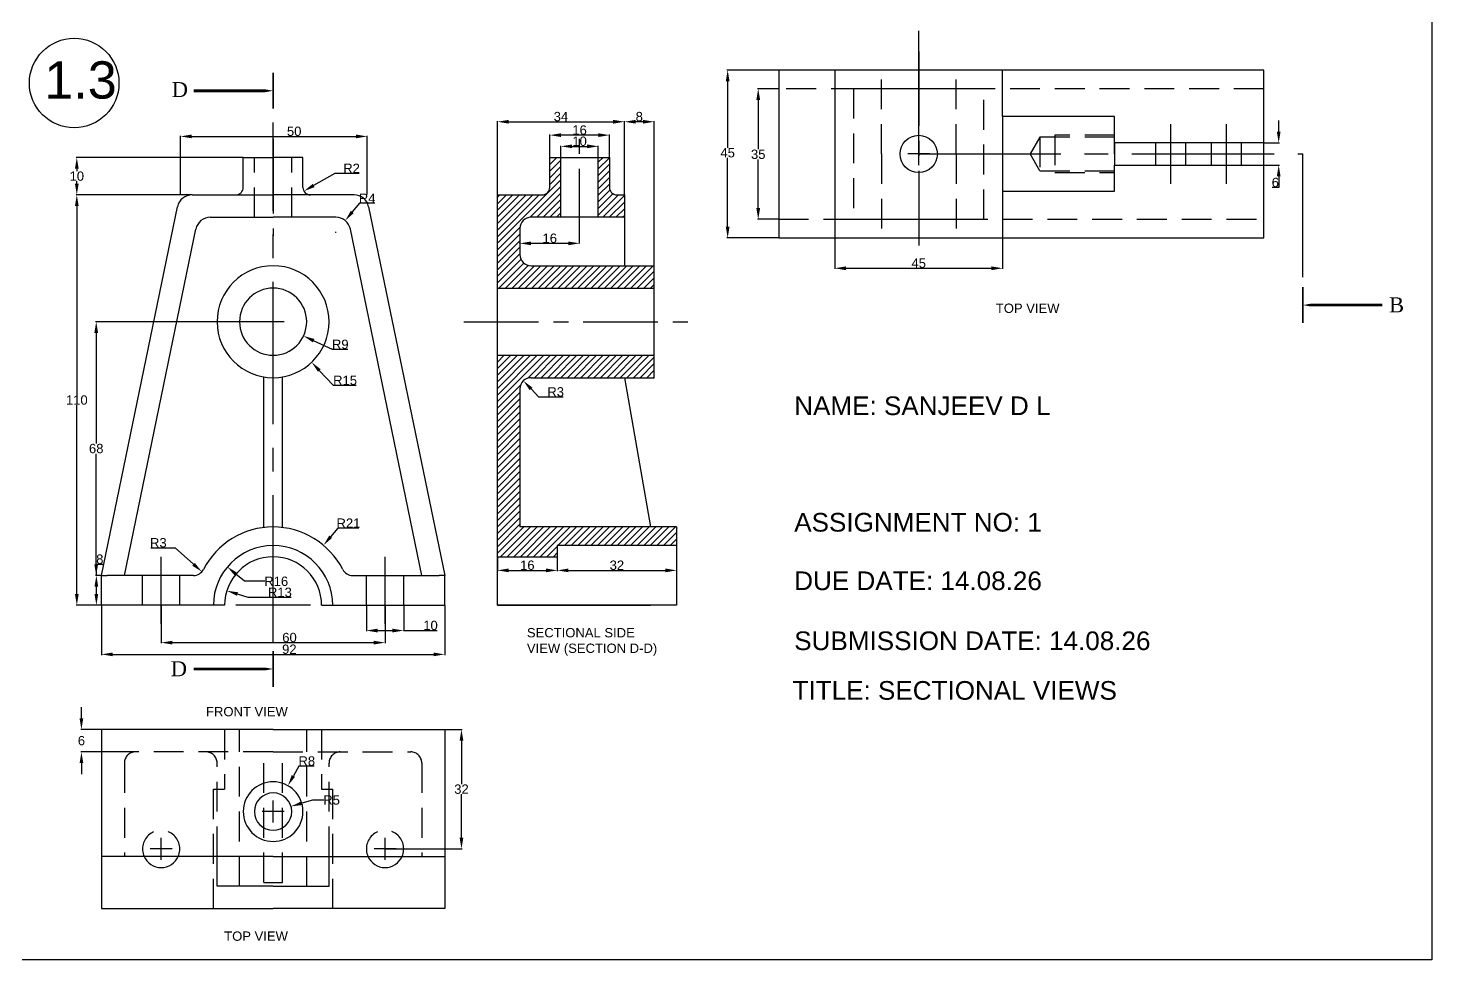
# Model space of a CAD drawing. Header units: inches. Extents: x 0 to 1898, y 0 to 464.
# Drawn here: x 192.3 to 568.6, y 0 to 249.7 of the extents above; entities that cross this region are included whole.
import ezdxf

# ---------------------------------------------------------------- set-up
doc = ezdxf.new("R2010")
doc.units = ezdxf.units.IN
doc.header["$LTSCALE"] = 8
doc.header["$MEASUREMENT"] = 0
for name, pattern in [('CENTER2', [28.575, 19.05, -3.175, 3.175, -3.175]), ('CENTERX2', [4, 2.5, -0.5, 0.5, -0.5]), ('DASHEDX2', [1.5, 1, -0.5])]:
    doc.linetypes.add(name, pattern=pattern)
doc.styles.get("Standard").update_dxf_attribs({"font": 'arial.ttf'})
doc.dimstyles.get("Standard").update_dxf_attribs({"dimtxt": 2.5, "dimasz": 3, "dimexe": 0.18, "dimexo": 0.0625, "dimgap": 0.09, "dimtad": 0, "dimtih": 1, "dimtoh": 1, "dimdec": 0, "dimzin": 0, "dimdsep": 46, "dimtxsty": 'Standard', "dimcen": 0.09, "dimclrd": 3, "dimclre": 3, "dimclrt": 3, "dimadec": 0, "dimazin": 0, "dimtfac": 1, "dimtdec": 0, "dimtofl": 0, "dimtmove": 0, "dimatfit": 3, "dimfxl": 1, "dimtolj": 1, "dimtzin": 0, "dimarcsym": 0})

# ---------------------------------------------------------------- blocks, each defined once
blk = doc.blocks.new('*D31')
at = {"color": 3, "linetype": 'Continuous', "lineweight": -2, "transparency": 16777216}
for p, q in [((393.5, 238.48), (379.68, 238.48)), ((379.86, 235.48), (379.86, 217.66)), ((379.86, 196.48), (379.86, 214.94)), ((393.5, 193.48), (379.68, 193.48))]:
    blk.add_line(p, q, dxfattribs=at)
at = {"color": 3, "linetype": 'Continuous', "transparency": 16777216}
for points in [[(379.36, 235.48), (380.36, 235.48), (379.86, 238.48)], [(379.36, 196.48), (380.36, 196.48), (379.86, 193.48)]]:
    blk.add_solid(points, dxfattribs=at)
at = {"layer": 'Defpoints', "color": 0, "linetype": 'Continuous', "transparency": 16777216}
for p in [(393.57, 238.48), (379.86, 193.48), (393.57, 193.48)]:
    blk.add_point(p, dxfattribs=at)
at = {"color": 3, "linetype": 'Continuous', "transparency": 16777216, "insert": (379.86, 216.3), "char_height": 2.5, "attachment_point": 5}
blk.add_mtext('\\A1;45', dxfattribs=at)
blk = doc.blocks.new('*D32')
at = {"color": 3, "linetype": 'Continuous', "lineweight": -2, "transparency": 16777216}
for p, q in [((393.5, 233.48), (387.87, 233.48)), ((388.05, 230.48), (388.05, 217.26)), ((388.05, 201.48), (388.05, 214.53)), ((393.5, 198.48), (387.87, 198.48))]:
    blk.add_line(p, q, dxfattribs=at)
at = {"color": 3, "linetype": 'Continuous', "transparency": 16777216}
for points in [[(387.55, 230.48), (388.55, 230.48), (388.05, 233.48)], [(387.55, 201.48), (388.55, 201.48), (388.05, 198.48)]]:
    blk.add_solid(points, dxfattribs=at)
at = {"layer": 'Defpoints', "color": 0, "linetype": 'Continuous', "transparency": 16777216}
for p in [(393.57, 233.48), (388.05, 198.48), (393.57, 198.48)]:
    blk.add_point(p, dxfattribs=at)
at = {"color": 3, "linetype": 'Continuous', "transparency": 16777216, "insert": (388.05, 215.89), "char_height": 2.5, "attachment_point": 5}
blk.add_mtext('\\A1;35', dxfattribs=at)
blk = doc.blocks.new('*D33')
at = {"color": 3, "linetype": 'Continuous', "lineweight": -2, "transparency": 16777216}
for p, q in [((527.56, 221.98), (527.56, 224.98)), ((523.63, 218.98), (527.74, 218.98)), ((523.63, 212.98), (527.74, 212.98)), ((527.56, 206.98), (525.82, 206.98)), ((527.56, 209.98), (527.56, 206.98))]:
    blk.add_line(p, q, dxfattribs=at)
at = {"color": 3, "linetype": 'Continuous', "transparency": 16777216}
for points in [[(527.06, 221.98), (528.06, 221.98), (527.56, 218.98)], [(527.06, 209.98), (528.06, 209.98), (527.56, 212.98)]]:
    blk.add_solid(points, dxfattribs=at)
at = {"layer": 'Defpoints', "color": 0, "linetype": 'Continuous', "transparency": 16777216}
for p in [(523.57, 218.98), (523.57, 212.98), (527.56, 212.98)]:
    blk.add_point(p, dxfattribs=at)
at = {"color": 3, "linetype": 'Continuous', "transparency": 16777216, "insert": (526.65, 208.35), "char_height": 2.5, "attachment_point": 5}
blk.add_mtext('\\A1;6', dxfattribs=at)
blk = doc.blocks.new('*D43')
at = {"color": 3, "linetype": 'Continuous', "lineweight": -2, "transparency": 16777216}
for p, q in [((408.57, 193.42), (408.57, 185.17)), ((453.57, 193.42), (453.57, 185.17)), ((411.57, 185.35), (450.57, 185.35))]:
    blk.add_line(p, q, dxfattribs=at)
at = {"color": 3, "linetype": 'Continuous', "transparency": 16777216}
for points in [[(411.57, 185.85), (411.57, 184.85), (408.57, 185.35)], [(450.57, 185.85), (450.57, 184.85), (453.57, 185.35)]]:
    blk.add_solid(points, dxfattribs=at)
at = {"layer": 'Defpoints', "color": 0, "linetype": 'Continuous', "transparency": 16777216}
for p in [(408.57, 193.48), (453.57, 193.48), (453.57, 185.35)]:
    blk.add_point(p, dxfattribs=at)
at = {"color": 3, "linetype": 'Continuous', "transparency": 16777216, "insert": (431.07, 186.71), "char_height": 2.5, "attachment_point": 5}
blk.add_mtext('\\A1;45', dxfattribs=at)
blk = doc.blocks.new('*D45')
at = {"color": 3, "linetype": 'Continuous', "lineweight": -2, "transparency": 16777216}
for p, q in [((236.27, 205.03), (205.23, 205.03)), ((205.41, 202.03), (205.41, 151.39)), ((205.41, 98.03), (205.41, 148.66)), ((211.96, 95.03), (205.23, 95.03))]:
    blk.add_line(p, q, dxfattribs=at)
at = {"color": 3, "linetype": 'Continuous', "transparency": 16777216}
for points in [[(204.91, 202.03), (205.91, 202.03), (205.41, 205.03)], [(204.91, 98.03), (205.91, 98.03), (205.41, 95.03)]]:
    blk.add_solid(points, dxfattribs=at)
at = {"layer": 'Defpoints', "color": 0, "linetype": 'Continuous', "transparency": 16777216}
for p in [(236.33, 205.03), (205.41, 95.03), (212.02, 95.03)]:
    blk.add_point(p, dxfattribs=at)
at = {"color": 3, "linetype": 'Continuous', "transparency": 16777216, "insert": (205.41, 150.03), "char_height": 2.5, "attachment_point": 5}
blk.add_mtext('\\A1;110', dxfattribs=at)
blk = doc.blocks.new('*D46')
at = {"color": 3, "linetype": 'Continuous', "lineweight": -2, "transparency": 16777216}
for p, q in [((257.96, 171.03), (210.43, 171.03)), ((210.61, 168.03), (210.61, 138.39)), ((210.61, 106.03), (210.61, 135.66)), ((211.96, 103.03), (210.43, 103.03))]:
    blk.add_line(p, q, dxfattribs=at)
at = {"color": 3, "linetype": 'Continuous', "transparency": 16777216}
for points in [[(210.11, 168.03), (211.11, 168.03), (210.61, 171.03)], [(210.11, 106.03), (211.11, 106.03), (210.61, 103.03)]]:
    blk.add_solid(points, dxfattribs=at)
at = {"layer": 'Defpoints', "color": 0, "linetype": 'Continuous', "transparency": 16777216}
for p in [(258.02, 171.03), (210.61, 103.03), (212.02, 103.03)]:
    blk.add_point(p, dxfattribs=at)
at = {"color": 3, "linetype": 'Continuous', "transparency": 16777216, "insert": (210.61, 137.03), "char_height": 2.5, "attachment_point": 5}
blk.add_mtext('\\A1;68', dxfattribs=at)
blk = doc.blocks.new('*D47')
at = {"color": 3, "linetype": 'Continuous', "lineweight": -2, "transparency": 16777216}
for p, q in [((210.65, 103.03), (210.65, 106.03)), ((210.65, 106.03), (212.39, 106.03)), ((211.96, 103.03), (210.47, 103.03)), ((210.65, 98.03), (210.65, 100.03)), ((211.96, 95.03), (210.47, 95.03))]:
    blk.add_line(p, q, dxfattribs=at)
at = {"color": 3, "linetype": 'Continuous', "transparency": 16777216}
for points in [[(210.15, 100.03), (211.15, 100.03), (210.65, 103.03)], [(210.15, 98.03), (211.15, 98.03), (210.65, 95.03)]]:
    blk.add_solid(points, dxfattribs=at)
at = {"layer": 'Defpoints', "color": 0, "linetype": 'Continuous', "transparency": 16777216}
for p in [(210.65, 103.03), (212.02, 103.03), (212.02, 95.03)]:
    blk.add_point(p, dxfattribs=at)
at = {"color": 3, "linetype": 'Continuous', "transparency": 16777216, "insert": (211.57, 107.39), "char_height": 2.5, "attachment_point": 5}
blk.add_mtext('\\A1;8', dxfattribs=at)
blk = doc.blocks.new('*D48')
at = {"color": 3, "linetype": 'Continuous', "lineweight": -2, "transparency": 16777216}
for p, q in [((225.25, 110.42), (231.79, 110.42)), ((231.79, 110.42), (236.69, 106.03))]:
    blk.add_line(p, q, dxfattribs=at)
at = {"color": 3, "linetype": 'Continuous', "transparency": 16777216}
blk.add_solid([(237.03, 106.4), (236.36, 105.66), (238.93, 104.03)], dxfattribs=at)
at = {"layer": 'Defpoints', "color": 0, "linetype": 'Continuous', "transparency": 16777216}
for p in [(236.69, 106.03), (238.93, 104.03)]:
    blk.add_point(p, dxfattribs=at)
at = {"color": 3, "linetype": 'Continuous', "transparency": 16777216, "insert": (227.26, 111.78), "char_height": 2.5, "attachment_point": 5}
blk.add_mtext('\\A1;R3', dxfattribs=at)
blk = doc.blocks.new('*D49')
at = {"color": 3, "linetype": 'Continuous', "lineweight": -2, "transparency": 16777216}
for p, q in [((251.35, 97.14), (248.49, 98.04)), ((262.83, 97.14), (251.35, 97.14))]:
    blk.add_line(p, q, dxfattribs=at)
at = {"color": 3, "linetype": 'Continuous', "transparency": 16777216}
blk.add_solid([(248.64, 98.52), (248.34, 97.56), (245.63, 98.94)], dxfattribs=at)
at = {"layer": 'Defpoints', "color": 0, "linetype": 'Continuous', "transparency": 16777216}
for p in [(245.63, 98.94), (258.02, 95.03)]:
    blk.add_point(p, dxfattribs=at)
at = {"color": 3, "linetype": 'Continuous', "transparency": 16777216, "insert": (259.85, 98.5), "char_height": 2.5, "attachment_point": 5}
blk.add_mtext('\\A1;R13', dxfattribs=at)
blk = doc.blocks.new('*D50')
at = {"color": 3, "linetype": 'Continuous', "lineweight": -2, "transparency": 16777216}
for p, q in [((250.36, 101.46), (248.06, 103.39)), ((255.79, 101.46), (250.36, 101.46))]:
    blk.add_line(p, q, dxfattribs=at)
at = {"color": 3, "linetype": 'Continuous', "transparency": 16777216}
blk.add_solid([(248.39, 103.77), (247.74, 103), (245.77, 105.31)], dxfattribs=at)
at = {"layer": 'Defpoints', "color": 0, "linetype": 'Continuous', "transparency": 16777216}
for p in [(245.77, 105.31), (258.02, 95.03)]:
    blk.add_point(p, dxfattribs=at)
at = {"color": 3, "linetype": 'Continuous', "transparency": 16777216, "insert": (258.86, 101.46), "char_height": 2.5, "attachment_point": 5}
blk.add_mtext('\\A1;R16', dxfattribs=at)
blk = doc.blocks.new('*D51')
at = {"color": 3, "linetype": 'Continuous', "lineweight": -2, "transparency": 16777216}
for p, q in [((275.38, 115.71), (273.45, 113.41)), ((280.96, 115.71), (275.38, 115.71)), ((257.93, 95.03), (258.11, 95.03)), ((258.02, 94.94), (258.02, 95.12))]:
    blk.add_line(p, q, dxfattribs=at)
at = {"color": 3, "linetype": 'Continuous', "transparency": 16777216}
blk.add_solid([(273.07, 113.73), (273.84, 113.09), (271.53, 111.11)], dxfattribs=at)
at = {"layer": 'Defpoints', "color": 0, "linetype": 'Continuous', "transparency": 16777216}
for p in [(271.53, 111.11), (258.02, 95.03)]:
    blk.add_point(p, dxfattribs=at)
at = {"color": 3, "linetype": 'Continuous', "transparency": 16777216, "insert": (278.22, 117.05), "char_height": 2.5, "attachment_point": 5}
blk.add_mtext('\\A1;R21', dxfattribs=at)
blk = doc.blocks.new('*D52')
at = {"color": 3, "linetype": 'Continuous', "lineweight": -2, "transparency": 16777216}
for p, q in [((283.02, 94.97), (283.02, 88.08)), ((293.02, 94.97), (293.02, 88.08)), ((286.02, 88.26), (290.02, 88.26)), ((293.02, 88.26), (301.97, 88.26))]:
    blk.add_line(p, q, dxfattribs=at)
at = {"color": 3, "linetype": 'Continuous', "transparency": 16777216}
for points in [[(286.02, 88.76), (286.02, 87.76), (283.02, 88.26)], [(290.02, 88.76), (290.02, 87.76), (293.02, 88.26)]]:
    blk.add_solid(points, dxfattribs=at)
at = {"layer": 'Defpoints', "color": 0, "linetype": 'Continuous', "transparency": 16777216}
for p in [(283.02, 95.03), (293.02, 95.03), (293.02, 88.26)]:
    blk.add_point(p, dxfattribs=at)
at = {"color": 3, "linetype": 'Continuous', "transparency": 16777216, "insert": (300.21, 89.63), "char_height": 2.5, "attachment_point": 5}
blk.add_mtext('\\A1;10', dxfattribs=at)
blk = doc.blocks.new('*D53')
at = {"color": 3, "linetype": 'Continuous', "lineweight": -2, "transparency": 16777216}
for p, q in [((228.02, 94.97), (228.02, 84.85)), ((288.02, 94.97), (288.02, 84.85)), ((231.02, 85.03), (285.02, 85.03))]:
    blk.add_line(p, q, dxfattribs=at)
at = {"color": 3, "linetype": 'Continuous', "transparency": 16777216}
for points in [[(231.02, 85.53), (231.02, 84.53), (228.02, 85.03)], [(285.02, 85.53), (285.02, 84.53), (288.02, 85.03)]]:
    blk.add_solid(points, dxfattribs=at)
at = {"layer": 'Defpoints', "color": 0, "linetype": 'Continuous', "transparency": 16777216}
for p in [(228.02, 95.03), (288.02, 95.03), (288.02, 85.03)]:
    blk.add_point(p, dxfattribs=at)
at = {"color": 3, "linetype": 'Continuous', "transparency": 16777216, "insert": (262.42, 86.39), "char_height": 2.5, "attachment_point": 5}
blk.add_mtext('\\A1;60', dxfattribs=at)
blk = doc.blocks.new('*D54')
at = {"color": 3, "linetype": 'Continuous', "lineweight": -2, "transparency": 16777216}
for p, q in [((212.02, 94.97), (212.02, 81.7)), ((304.02, 94.97), (304.02, 81.7)), ((215.02, 81.88), (301.02, 81.88))]:
    blk.add_line(p, q, dxfattribs=at)
at = {"color": 3, "linetype": 'Continuous', "transparency": 16777216}
for points in [[(215.02, 82.38), (215.02, 81.38), (212.02, 81.88)], [(301.02, 82.38), (301.02, 81.38), (304.02, 81.88)]]:
    blk.add_solid(points, dxfattribs=at)
at = {"layer": 'Defpoints', "color": 0, "linetype": 'Continuous', "transparency": 16777216}
for p in [(212.02, 95.03), (304.02, 95.03), (304.02, 81.88)]:
    blk.add_point(p, dxfattribs=at)
at = {"color": 3, "linetype": 'Continuous', "transparency": 16777216, "insert": (262.38, 83.25), "char_height": 2.5, "attachment_point": 5}
blk.add_mtext('\\A1;92', dxfattribs=at)
blk = doc.blocks.new('*D55')
at = {"color": 3, "linetype": 'Continuous', "lineweight": -2, "transparency": 16777216}
for p, q in [((264.95, 51.92), (263.46, 49.31)), ((269.07, 51.92), (264.95, 51.92)), ((257.93, 39.75), (258.11, 39.75)), ((258.02, 39.66), (258.02, 39.84))]:
    blk.add_line(p, q, dxfattribs=at)
at = {"color": 3, "linetype": 'Continuous', "transparency": 16777216}
blk.add_solid([(263.03, 49.56), (263.9, 49.06), (261.98, 46.7)], dxfattribs=at)
at = {"layer": 'Defpoints', "color": 0, "linetype": 'Continuous', "transparency": 16777216}
for p in [(261.98, 46.7), (258.02, 39.75)]:
    blk.add_point(p, dxfattribs=at)
at = {"color": 3, "linetype": 'Continuous', "transparency": 16777216, "insert": (267.05, 53.29), "char_height": 2.5, "attachment_point": 5}
blk.add_mtext('\\A1;R8', dxfattribs=at)
blk = doc.blocks.new('*D56')
at = {"color": 3, "linetype": 'Continuous', "lineweight": -2, "transparency": 16777216}
for p, q in [((268.58, 42.84), (265.7, 41.99)), ((271.58, 42.84), (268.58, 42.84)), ((257.93, 39.75), (258.11, 39.75)), ((258.02, 39.66), (258.02, 39.84))]:
    blk.add_line(p, q, dxfattribs=at)
at = {"color": 3, "linetype": 'Continuous', "transparency": 16777216}
blk.add_solid([(265.56, 42.47), (265.84, 41.51), (262.82, 41.15)], dxfattribs=at)
at = {"layer": 'Defpoints', "color": 0, "linetype": 'Continuous', "transparency": 16777216}
for p in [(258.02, 39.75), (262.82, 41.15)]:
    blk.add_point(p, dxfattribs=at)
at = {"color": 3, "linetype": 'Continuous', "transparency": 16777216, "insert": (273.7, 42.84), "char_height": 2.5, "attachment_point": 5}
blk.add_mtext('\\A1;R5', dxfattribs=at)
blk = doc.blocks.new('*D57')
at = {"color": 3, "linetype": 'Continuous', "lineweight": -2, "transparency": 16777216}
for p, q in [((257.93, 171.03), (258.11, 171.03)), ((258.02, 170.94), (258.02, 171.12)), ((274.23, 153.94), (270.41, 157.97)), ((280.31, 153.94), (274.23, 153.94))]:
    blk.add_line(p, q, dxfattribs=at)
at = {"color": 3, "linetype": 'Continuous', "transparency": 16777216}
blk.add_solid([(270.77, 158.31), (270.05, 157.62), (268.35, 160.15)], dxfattribs=at)
at = {"layer": 'Defpoints', "color": 0, "linetype": 'Continuous', "transparency": 16777216}
for p in [(258.02, 171.03), (268.35, 160.15)]:
    blk.add_point(p, dxfattribs=at)
at = {"color": 3, "linetype": 'Continuous', "transparency": 16777216, "insert": (277.32, 155.31), "char_height": 2.5, "attachment_point": 5}
blk.add_mtext('\\A1;R15', dxfattribs=at)
blk = doc.blocks.new('*D58')
at = {"color": 3, "linetype": 'Continuous', "lineweight": -2, "transparency": 16777216}
for p, q in [((257.93, 171.03), (258.11, 171.03)), ((258.02, 170.94), (258.02, 171.12)), ((273.92, 163.59), (268.89, 165.95)), ((278.05, 163.59), (273.92, 163.59))]:
    blk.add_line(p, q, dxfattribs=at)
at = {"color": 3, "linetype": 'Continuous', "transparency": 16777216}
blk.add_solid([(269.1, 166.4), (268.68, 165.49), (266.18, 167.22)], dxfattribs=at)
at = {"layer": 'Defpoints', "color": 0, "linetype": 'Continuous', "transparency": 16777216}
for p in [(258.02, 171.03), (266.18, 167.22)]:
    blk.add_point(p, dxfattribs=at)
at = {"color": 3, "linetype": 'Continuous', "transparency": 16777216, "insert": (276.03, 164.96), "char_height": 2.5, "attachment_point": 5}
blk.add_mtext('\\A1;R9', dxfattribs=at)
blk = doc.blocks.new('*D59')
at = {"color": 3, "linetype": 'Continuous', "lineweight": -2, "transparency": 16777216}
for p, q in [((249.96, 215.03), (205.23, 215.03)), ((205.41, 212.03), (205.41, 211.39)), ((205.41, 208.03), (205.41, 208.66)), ((236.27, 205.03), (205.23, 205.03))]:
    blk.add_line(p, q, dxfattribs=at)
at = {"color": 3, "linetype": 'Continuous', "transparency": 16777216}
for points in [[(204.91, 212.03), (205.91, 212.03), (205.41, 215.03)], [(204.91, 208.03), (205.91, 208.03), (205.41, 205.03)]]:
    blk.add_solid(points, dxfattribs=at)
at = {"layer": 'Defpoints', "color": 0, "linetype": 'Continuous', "transparency": 16777216}
for p in [(250.02, 215.03), (205.41, 205.03), (236.33, 205.03)]:
    blk.add_point(p, dxfattribs=at)
at = {"color": 3, "linetype": 'Continuous', "transparency": 16777216, "insert": (205.41, 210.03), "char_height": 2.5, "attachment_point": 5}
blk.add_mtext('\\A1;10', dxfattribs=at)
blk = doc.blocks.new('*D60')
at = {"color": 3, "linetype": 'Continuous', "lineweight": -2, "transparency": 16777216}
for p, q in [((233.22, 205.09), (233.22, 220.87)), ((236.22, 220.69), (280.21, 220.69)), ((283.21, 205.09), (283.21, 220.87))]:
    blk.add_line(p, q, dxfattribs=at)
at = {"color": 3, "linetype": 'Continuous', "transparency": 16777216}
for points in [[(236.22, 221.19), (236.22, 220.19), (233.22, 220.69)], [(280.21, 221.19), (280.21, 220.19), (283.21, 220.69)]]:
    blk.add_solid(points, dxfattribs=at)
at = {"layer": 'Defpoints', "color": 0, "linetype": 'Continuous', "transparency": 16777216}
for p in [(283.21, 220.69), (233.22, 205.03), (283.21, 205.03)]:
    blk.add_point(p, dxfattribs=at)
at = {"color": 3, "linetype": 'Continuous', "transparency": 16777216, "insert": (263.67, 222.05), "char_height": 2.5, "attachment_point": 5}
blk.add_mtext('\\A1;50', dxfattribs=at)
blk = doc.blocks.new('*D61')
at = {"color": 3, "linetype": 'Continuous', "lineweight": -2, "transparency": 16777216}
for p, q in [((274.53, 210.79), (268.89, 207.53)), ((281.06, 210.79), (274.53, 210.79))]:
    blk.add_line(p, q, dxfattribs=at)
at = {"color": 3, "linetype": 'Continuous', "transparency": 16777216}
blk.add_solid([(268.64, 207.96), (269.14, 207.1), (266.29, 206.03)], dxfattribs=at)
at = {"layer": 'Defpoints', "color": 0, "linetype": 'Continuous', "transparency": 16777216}
for p in [(268.02, 207.03), (266.29, 206.03)]:
    blk.add_point(p, dxfattribs=at)
at = {"color": 3, "linetype": 'Continuous', "transparency": 16777216, "insert": (279.05, 212.14), "char_height": 2.5, "attachment_point": 5}
blk.add_mtext('\\A1;R2', dxfattribs=at)
blk = doc.blocks.new('*D62')
at = {"color": 3, "linetype": 'Continuous', "lineweight": -2, "transparency": 16777216}
for p, q in [((281.14, 202.78), (279.25, 200.45)), ((285.25, 202.78), (281.14, 202.78)), ((274.74, 195.03), (274.92, 195.03)), ((274.83, 194.94), (274.83, 195.12))]:
    blk.add_line(p, q, dxfattribs=at)
at = {"color": 3, "linetype": 'Continuous', "transparency": 16777216}
blk.add_solid([(278.86, 200.77), (279.64, 200.14), (277.35, 198.13)], dxfattribs=at)
at = {"layer": 'Defpoints', "color": 0, "linetype": 'Continuous', "transparency": 16777216}
for p in [(277.35, 198.13), (274.83, 195.03)]:
    blk.add_point(p, dxfattribs=at)
at = {"color": 3, "linetype": 'Continuous', "transparency": 16777216, "insert": (283.24, 204.12), "char_height": 2.5, "attachment_point": 5}
blk.add_mtext('\\A1;R4', dxfattribs=at)
blk = doc.blocks.new('*D63')
at = {"color": 3, "linetype": 'Continuous', "lineweight": -2, "transparency": 16777216}
for p, q in [((335.17, 215.09), (335.17, 218.21)), ((338.17, 218.03), (342.17, 218.03)), ((345.17, 215.09), (345.17, 218.21))]:
    blk.add_line(p, q, dxfattribs=at)
at = {"color": 3, "linetype": 'Continuous', "transparency": 16777216}
for points in [[(338.17, 218.53), (338.17, 217.53), (335.17, 218.03)], [(342.17, 218.53), (342.17, 217.53), (345.17, 218.03)]]:
    blk.add_solid(points, dxfattribs=at)
at = {"layer": 'Defpoints', "color": 0, "linetype": 'Continuous', "transparency": 16777216}
for p in [(335.17, 215.03), (345.17, 218.03), (345.17, 215.03)]:
    blk.add_point(p, dxfattribs=at)
at = {"color": 3, "linetype": 'Continuous', "transparency": 16777216, "insert": (340.17, 219.39), "char_height": 2.5, "attachment_point": 5}
blk.add_mtext('\\A1;10', dxfattribs=at)
blk = doc.blocks.new('*D64')
at = {"color": 3, "linetype": 'Continuous', "lineweight": -2, "transparency": 16777216}
for p, q in [((332.17, 215.09), (332.17, 221.21)), ((345.17, 221.03), (335.17, 221.03)), ((348.17, 215.09), (348.17, 221.21))]:
    blk.add_line(p, q, dxfattribs=at)
at = {"color": 3, "linetype": 'Continuous', "transparency": 16777216}
for points in [[(335.17, 221.53), (335.17, 220.53), (332.17, 221.03)], [(345.17, 221.53), (345.17, 220.53), (348.17, 221.03)]]:
    blk.add_solid(points, dxfattribs=at)
at = {"layer": 'Defpoints', "color": 0, "linetype": 'Continuous', "transparency": 16777216}
for p in [(332.17, 221.03), (332.17, 215.03), (348.17, 215.03)]:
    blk.add_point(p, dxfattribs=at)
at = {"color": 3, "linetype": 'Continuous', "transparency": 16777216, "insert": (340.17, 222.39), "char_height": 2.5, "attachment_point": 5}
blk.add_mtext('\\A1;16', dxfattribs=at)
blk = doc.blocks.new('*D65')
at = {"color": 3, "linetype": 'Continuous', "lineweight": -2, "transparency": 16777216}
for p, q in [((318.17, 205.09), (318.17, 224.8)), ((321.17, 224.62), (349.17, 224.62)), ((352.17, 205.09), (352.17, 224.8))]:
    blk.add_line(p, q, dxfattribs=at)
at = {"color": 3, "linetype": 'Continuous', "transparency": 16777216}
for points in [[(321.17, 225.12), (321.17, 224.12), (318.17, 224.62)], [(349.17, 225.12), (349.17, 224.12), (352.17, 224.62)]]:
    blk.add_solid(points, dxfattribs=at)
at = {"layer": 'Defpoints', "color": 0, "linetype": 'Continuous', "transparency": 16777216}
for p in [(352.17, 224.62), (318.17, 205.03), (352.17, 205.03)]:
    blk.add_point(p, dxfattribs=at)
at = {"color": 3, "linetype": 'Continuous', "transparency": 16777216, "insert": (335.17, 225.99), "char_height": 2.5, "attachment_point": 5}
blk.add_mtext('\\A1;34', dxfattribs=at)
blk = doc.blocks.new('*D66')
at = {"color": 3, "linetype": 'Continuous', "lineweight": -2, "transparency": 16777216}
for p, q in [((352.17, 205.09), (352.17, 224.8)), ((357.17, 224.62), (355.17, 224.62)), ((360.17, 186.09), (360.17, 224.8))]:
    blk.add_line(p, q, dxfattribs=at)
at = {"color": 3, "linetype": 'Continuous', "transparency": 16777216}
for points in [[(355.17, 225.12), (355.17, 224.12), (352.17, 224.62)], [(357.17, 225.12), (357.17, 224.12), (360.17, 224.62)]]:
    blk.add_solid(points, dxfattribs=at)
at = {"layer": 'Defpoints', "color": 0, "linetype": 'Continuous', "transparency": 16777216}
for p in [(352.17, 224.62), (352.17, 205.03), (360.17, 186.03)]:
    blk.add_point(p, dxfattribs=at)
at = {"color": 3, "linetype": 'Continuous', "transparency": 16777216, "insert": (356.17, 225.99), "char_height": 2.5, "attachment_point": 5}
blk.add_mtext('\\A1;8', dxfattribs=at)
blk = doc.blocks.new('*D67')
at = {"color": 3, "linetype": 'Continuous', "lineweight": -2, "transparency": 16777216}
for p, q in [((329.24, 150.85), (327.17, 153.03)), ((335.78, 150.85), (329.24, 150.85))]:
    blk.add_line(p, q, dxfattribs=at)
at = {"color": 3, "linetype": 'Continuous', "transparency": 16777216}
blk.add_solid([(327.53, 153.37), (326.81, 152.68), (325.11, 155.21)], dxfattribs=at)
at = {"layer": 'Defpoints', "color": 0, "linetype": 'Continuous', "transparency": 16777216}
for p in [(325.11, 155.21), (327.17, 153.03)]:
    blk.add_point(p, dxfattribs=at)
at = {"color": 3, "linetype": 'Continuous', "transparency": 16777216, "insert": (333.76, 152.22), "char_height": 2.5, "attachment_point": 5}
blk.add_mtext('\\A1;R3', dxfattribs=at)
blk = doc.blocks.new('*D68')
at = {"color": 3, "linetype": 'Continuous', "lineweight": -2, "transparency": 16777216}
for p, q in [((318.17, 107.97), (318.17, 104.21)), ((334.17, 107.97), (334.17, 104.21)), ((321.17, 104.39), (331.17, 104.39))]:
    blk.add_line(p, q, dxfattribs=at)
at = {"color": 3, "linetype": 'Continuous', "transparency": 16777216}
for points in [[(321.17, 104.89), (321.17, 103.89), (318.17, 104.39)], [(331.17, 104.89), (331.17, 103.89), (334.17, 104.39)]]:
    blk.add_solid(points, dxfattribs=at)
at = {"layer": 'Defpoints', "color": 0, "linetype": 'Continuous', "transparency": 16777216}
for p in [(318.17, 108.03), (334.17, 108.03), (334.17, 104.39)]:
    blk.add_point(p, dxfattribs=at)
at = {"color": 3, "linetype": 'Continuous', "transparency": 16777216, "insert": (326.17, 105.76), "char_height": 2.5, "attachment_point": 5}
blk.add_mtext('\\A1;16', dxfattribs=at)
blk = doc.blocks.new('*D69')
at = {"color": 3, "linetype": 'Continuous', "lineweight": -2, "transparency": 16777216}
for p, q in [((334.17, 110.97), (334.17, 104.21)), ((366.17, 110.97), (366.17, 104.21)), ((337.17, 104.39), (363.17, 104.39))]:
    blk.add_line(p, q, dxfattribs=at)
at = {"color": 3, "linetype": 'Continuous', "transparency": 16777216}
for points in [[(337.17, 104.89), (337.17, 103.89), (334.17, 104.39)], [(363.17, 104.89), (363.17, 103.89), (366.17, 104.39)]]:
    blk.add_solid(points, dxfattribs=at)
at = {"layer": 'Defpoints', "color": 0, "linetype": 'Continuous', "transparency": 16777216}
for p in [(334.17, 111.03), (366.17, 111.03), (366.17, 104.39)]:
    blk.add_point(p, dxfattribs=at)
at = {"color": 3, "linetype": 'Continuous', "transparency": 16777216, "insert": (350.17, 105.76), "char_height": 2.5, "attachment_point": 5}
blk.add_mtext('\\A1;32', dxfattribs=at)
blk = doc.blocks.new('*D70')
at = {"color": 3, "linetype": 'Continuous', "lineweight": -2, "transparency": 16777216}
for p, q in [((304.09, 61.75), (308.69, 61.75)), ((308.51, 58.75), (308.51, 47.12)), ((308.51, 32.75), (308.51, 44.38)), ((288.09, 29.75), (308.69, 29.75))]:
    blk.add_line(p, q, dxfattribs=at)
at = {"color": 3, "linetype": 'Continuous', "transparency": 16777216}
for points in [[(308.01, 58.75), (309.01, 58.75), (308.51, 61.75)], [(308.01, 32.75), (309.01, 32.75), (308.51, 29.75)]]:
    blk.add_solid(points, dxfattribs=at)
at = {"layer": 'Defpoints', "color": 0, "linetype": 'Continuous', "transparency": 16777216}
for p in [(304.02, 61.75), (308.51, 61.75), (288.02, 29.75)]:
    blk.add_point(p, dxfattribs=at)
at = {"color": 3, "linetype": 'Continuous', "transparency": 16777216, "insert": (308.51, 45.75), "char_height": 2.5, "attachment_point": 5}
blk.add_mtext('\\A1;32', dxfattribs=at)
blk = doc.blocks.new('*D71')
at = {"color": 3, "linetype": 'Continuous', "lineweight": -2, "transparency": 16777216}
for p, q in [((206.65, 64.75), (206.65, 67.75)), ((211.96, 61.75), (206.47, 61.75)), ((221.09, 55.75), (206.47, 55.75)), ((206.65, 52.75), (206.65, 49.75))]:
    blk.add_line(p, q, dxfattribs=at)
at = {"color": 3, "linetype": 'Continuous', "transparency": 16777216}
for points in [[(206.15, 64.75), (207.15, 64.75), (206.65, 61.75)], [(206.15, 52.75), (207.15, 52.75), (206.65, 55.75)]]:
    blk.add_solid(points, dxfattribs=at)
at = {"layer": 'Defpoints', "color": 0, "linetype": 'Continuous', "transparency": 16777216}
for p in [(212.02, 61.75), (206.65, 55.75), (221.15, 55.75)]:
    blk.add_point(p, dxfattribs=at)
at = {"color": 3, "linetype": 'Continuous', "transparency": 16777216, "insert": (206.65, 58.75), "char_height": 2.5, "attachment_point": 5}
blk.add_mtext('\\A1;6', dxfattribs=at)
blk = doc.blocks.new('*D72')
at = {"color": 3, "linetype": 'Continuous', "lineweight": -2, "transparency": 16777216}
for p, q in [((324.17, 192.09), (324.17, 192.21)), ((337.17, 192.03), (327.17, 192.03)), ((340.17, 192.09), (340.17, 192.21))]:
    blk.add_line(p, q, dxfattribs=at)
at = {"color": 3, "linetype": 'Continuous', "transparency": 16777216}
for points in [[(327.17, 192.53), (327.17, 191.53), (324.17, 192.03)], [(337.17, 192.53), (337.17, 191.53), (340.17, 192.03)]]:
    blk.add_solid(points, dxfattribs=at)
at = {"layer": 'Defpoints', "color": 0, "linetype": 'Continuous', "transparency": 16777216}
for p in [(324.17, 192.03), (324.17, 192.03), (340.17, 192.03)]:
    blk.add_point(p, dxfattribs=at)
at = {"color": 3, "linetype": 'Continuous', "transparency": 16777216, "insert": (332.17, 193.39), "char_height": 2.5, "attachment_point": 5}
blk.add_mtext('\\A1;16', dxfattribs=at)

msp = doc.modelspace()

# ---------------------------------------------------------------- hatches: boundary and pattern name
at = {"linetype": 'Continuous'}
h = msp.add_hatch(dxfattribs=at)
h.set_pattern_fill('ANSI31', color=3, scale=10)
h.set_pattern_definition([(45, (409.8396, 16.7857), (-0.8838835, 0.8838835), [])])
h.paths.add_polyline_path([(335.171, 215.028), (332.171, 215.028), (332.171, 207.028, -0.4142136), (330.171, 205.028), (318.171, 205.028), (318.171, 180.028), (360.171, 180.028), (360.171, 186.028), (327.171, 186.028, -0.4142136), (324.171, 189.028), (324.171, 190.028), (324.171, 196.028, -0.4142136), (327.171, 199.028), (335.171, 199.028)])
h.paths.add_polyline_path([(352.171, 205.028), (350.171, 205.028, -0.4142136), (348.171, 207.028), (348.171, 215.028), (345.171, 215.028), (345.171, 199.028), (352.171, 199.028)], flags=17)
h.paths.add_polyline_path([(324.171, 153.028, -0.4142136), (327.171, 156.028), (360.171, 156.028), (360.171, 162.028), (318.171, 162.028), (318.171, 108.028), (334.171, 108.028), (334.171, 111.028), (340.171, 111.028), (366.171, 111.028), (366.171, 116.028), (324.171, 116.028)])

# ---------------------------------------------------------------- linework, layer by layer
at = {"color": 242, "linetype": 'CENTER2', "lineweight": 30, "ltscale": 0.25, "true_color": 0xcd2027}
for p, q in [((431.066, 215.982), (431.066, 248.977)), ((258.023, 86.441), (258.023, 224.436)), ((431.066, 215.982), (534.06, 215.982)), ((534.06, 182.988), (534.06, 215.982))]:
    msp.add_line(p, q, dxfattribs=at)
at = {"linetype": 'CENTERX2'}
for p, q in [((431.066, 243.482), (431.066, 188.482)), ((498.566, 223.982), (498.566, 207.982)), ((513.566, 207.982), (513.566, 223.982)), ((258.023, 220.028), (258.023, 194.028)), ((340.171, 192.028), (340.171, 220.04)), ((309.171, 171.028), (369.171, 171.028)), ((228.023, 90.028), (228.023, 108.028)), ((288.022, 90.028), (288.022, 108.028))]:
    msp.add_line(p, q, dxfattribs=at)
at = {"color": 242, "lineweight": 35, "true_color": 0xcd2027}
for p, q in [((258.023, 228.143), (258.023, 237.698)), ((534.06, 170.71), (534.06, 180.265)), ((258.023, 73.192), (258.023, 82.747))]:
    msp.add_line(p, q, dxfattribs=at)
for p, q in [((523.566, 238.482), (393.566, 238.482)), ((393.566, 238.482), (393.566, 193.482)), ((408.566, 238.482), (408.566, 193.482)), ((453.566, 225.982), (453.566, 238.482)), ((523.566, 193.482), (523.566, 238.482)), ((448.566, 233.482), (413.566, 233.482)), ((483.566, 225.982), (453.566, 225.982)), ((453.566, 225.982), (453.566, 205.982)), ((483.566, 218.982), (483.566, 225.982)), ((483.566, 215.982), (483.566, 220.982)), ((523.566, 218.982), (483.566, 218.982)), ((483.566, 218.982), (483.566, 212.982)), ((523.566, 215.982), (523.566, 218.982)), ((250.023, 207.028), (250.023, 215.028)), ((250.023, 215.028), (258.023, 215.028)), ((266.023, 215.028), (258.023, 215.028)), ((266.023, 207.028), (266.023, 215.028)), ((332.171, 207.028), (332.171, 215.028)), ((332.171, 215.028), (348.171, 215.028)), ((335.171, 199.028), (335.171, 215.028)), ((345.171, 199.028), (345.171, 215.028)), ((348.171, 215.028), (348.171, 207.028)), ((483.566, 212.982), (523.566, 212.982)), ((483.566, 205.982), (483.566, 212.982)), ((236.332, 205.028), (258.023, 205.028)), ((279.714, 205.028), (258.023, 205.028)), ((318.171, 95.028), (318.171, 205.028)), ((318.171, 205.028), (330.171, 205.028)), ((350.171, 205.028), (352.171, 205.028)), ((352.171, 205.028), (352.171, 199.028)), ((453.566, 205.982), (483.566, 205.982)), ((453.566, 205.982), (453.566, 193.482)), ((241.22, 199.028), (258.023, 199.028)), ((274.825, 199.028), (258.023, 199.028)), ((324.171, 196.028), (324.171, 190.028)), ((352.171, 199.028), (327.171, 199.028)), ((413.566, 198.482), (448.566, 198.482)), ((393.566, 193.482), (523.566, 193.482)), ((324.171, 190.028), (324.171, 189.028)), ((327.171, 186.028), (360.171, 186.028)), ((360.171, 156.028), (360.171, 186.028)), ((318.171, 180.028), (360.171, 180.028)), ((318.171, 162.028), (360.171, 162.028)), ((255.522, 115.879), (255.522, 156.238)), ((260.523, 115.879), (260.523, 156.238)), ((327.171, 156.028), (360.171, 156.028)), ((352.171, 156.028), (359.171, 116.028)), ((324.171, 153.028), (324.171, 116.028)), ((366.171, 116.028), (324.171, 116.028)), ((359.171, 116.028), (357.355, 116.028)), ((366.171, 111.028), (340.171, 111.028)), ((318.171, 108.028), (334.171, 108.028)), ((236.692, 103.028), (213.55, 103.028)), ((279.353, 103.028), (302.495, 103.028)), ((245.023, 95.028), (212.023, 95.028)), ((271.023, 95.028), (304.023, 95.028)), ((366.171, 95.028), (318.171, 95.028)), ((318.171, 95.028), (359.171, 95.028)), ((212.023, 61.751), (212.023, 13.751)), ((258.023, 61.751), (212.023, 61.751)), ((258.023, 61.751), (304.023, 61.751)), ((304.023, 61.751), (304.023, 13.751)), ((258.023, 27.751), (212.023, 27.751)), ((258.023, 27.751), (304.023, 27.751)), ((258.023, 19.751), (243.023, 19.751)), ((258.023, 19.751), (273.023, 19.751)), ((212.023, 13.751), (258.023, 13.751)), ((304.023, 13.751), (258.023, 13.751))]:
    msp.add_line(p, q)
at = {"linetype": 'DASHEDX2'}
for p, q in [((421.066, 215.982), (421.066, 238.482)), ((441.066, 215.982), (441.066, 238.482)), ((523.566, 233.482), (393.566, 233.482)), ((413.566, 233.482), (413.566, 198.482)), ((448.566, 198.482), (448.566, 233.482)), ((463.566, 220.482), (460.968, 215.982)), ((483.566, 220.482), (463.566, 220.482)), ((463.566, 220.482), (463.566, 211.482)), ((483.566, 220.982), (467.566, 220.982)), ((467.566, 220.982), (467.566, 210.982)), ((494.566, 218.982), (494.566, 212.982)), ((502.566, 218.982), (502.566, 212.982)), ((509.566, 212.982), (509.566, 218.982)), ((517.566, 212.982), (517.566, 218.982)), ((253.023, 199.028), (253.023, 215.028)), ((263.023, 199.028), (263.023, 215.028)), ((421.066, 215.982), (421.066, 193.482)), ((441.066, 215.982), (441.066, 193.482)), ((463.566, 211.482), (460.968, 215.982)), ((463.566, 211.482), (483.566, 211.482)), ((467.566, 210.982), (483.566, 210.982)), ((393.566, 198.482), (523.566, 198.482)), ((223.023, 95.028), (223.023, 103.028)), ((233.023, 95.028), (233.023, 103.028)), ((283.022, 95.028), (283.022, 103.028)), ((293.022, 95.028), (293.022, 103.028)), ((245.023, 61.751), (245.023, 45.751)), ((249.023, 19.751), (249.023, 61.751)), ((267.023, 19.751), (267.023, 61.751)), ((271.023, 61.751), (271.023, 45.751)), ((218.149, 52.751), (218.149, 27.751)), ((258.023, 55.751), (221.149, 55.751)), ((243.023, 27.751), (243.023, 52.751)), ((255.523, 20.751), (255.523, 55.751)), ((258.023, 55.751), (294.896, 55.751)), ((260.523, 20.751), (260.523, 55.751)), ((273.023, 27.751), (273.023, 52.751)), ((297.896, 52.751), (297.896, 27.751)), ((242.023, 13.751), (242.023, 45.751)), ((242.023, 45.751), (245.023, 45.751)), ((271.023, 45.751), (274.023, 45.751)), ((274.023, 13.751), (274.023, 45.751)), ((255.523, 20.751), (260.523, 20.751))]:
    msp.add_line(p, q, dxfattribs=at)
at = {"linetype": 'CENTER2'}
for p, q in [((431.066, 213.027), (431.066, 218.938)), ((434.021, 215.982), (428.111, 215.982)), ((258.022, 168.073), (258.022, 173.984)), ((260.978, 171.028), (255.067, 171.028)), ((258.023, 85.028), (258.023, 105.028)), ((268.023, 95.028), (248.023, 95.028)), ((258.023, 36.796), (258.023, 42.706)), ((260.978, 39.751), (255.067, 39.751)), ((228.023, 26.796), (228.023, 32.706)), ((288.023, 26.796), (288.023, 32.706)), ((230.978, 29.751), (225.067, 29.751)), ((290.978, 29.751), (285.067, 29.751))]:
    msp.add_line(p, q, dxfattribs=at)
at = {"linetype": 'Continuous'}
for p, q in [((212.023, 103.028), (232.414, 201.837)), ((283.631, 201.837), (304.023, 103.028)), ((218.149, 103.028), (237.302, 195.837)), ((297.896, 103.028), (278.743, 195.837)), ((352.171, 199.028), (352.171, 186.028)), ((366.171, 116.028), (366.171, 95.028)), ((340.171, 111.028), (334.171, 111.028)), ((334.171, 111.028), (334.171, 108.028)), ((212.023, 95.028), (212.023, 103.028)), ((212.023, 103.028), (213.55, 103.028)), ((304.023, 103.028), (302.495, 103.028)), ((304.023, 95.028), (304.023, 103.028)), ((243.023, 19.751), (243.023, 27.751)), ((273.023, 19.751), (273.023, 27.751))]:
    msp.add_line(p, q, dxfattribs=at)
msp.add_lwpolyline([(0, 404.203), (568.625, 404.203), (568.625, 0), (0, 0)], close=True, dxfattribs=at)
at = {"color": 242, "true_color": 0xcd2027}
for points in [[(258.023, 232.921, 0, 2.25, 0), (251.773, 232.921, 0.75, 0.75, 0), (236.773, 232.921, 0.75, 0.75, 0)], [(534.06, 175.488, 0, 2.25, 0), (540.31, 175.488, 0.75, 0.75, 0), (555.31, 175.488, 0.75, 0.75, 0)], [(258.023, 77.969, 0, 2.25, 0), (251.773, 77.969, 0.75, 0.75, 0), (236.773, 77.969, 0.75, 0.75, 0)]]:
    msp.add_lwpolyline(points, format="xyseb", dxfattribs=at)
at = {"linetype": 'Continuous'}
msp.add_circle((204.701, 234.985), 12, dxfattribs=at)
msp.add_circle((431.066, 215.982), 5)
for centre, radius, start, end in [((248.023, 207.028), 2, 270, 0), ((268.023, 207.028), 2, 180, 270), ((330.171, 207.028), 2, 270, 0), ((350.171, 207.028), 2, 180, 270), ((327.171, 196.028), 3, 90, 180), ((327.171, 189.028), 3, 180, 270), ((258.023, 171.028), 15, 90, 270), ((258.023, 171.028), 15, 270, 90), ((258.023, 171.028), 9, 90, 270), ((258.023, 171.028), 9, 270, 90), ((327.171, 153.028), 3, 90, 180), ((258.022, 95.028), 21, 90, 152.72051), ((258.023, 95.028), 21, 27.27949, 90), ((258.023, 95.028), 16, 90, 180), ((258.023, 95.028), 16, 0, 90), ((258.023, 95.028), 13, 90, 180), ((258.023, 95.028), 13, 0, 90), ((236.692, 106.028), 3, 270, 332.72051), ((279.353, 106.028), 3, 207.27949, 270), ((258.023, 39.751), 8, 90, 270), ((258.023, 39.751), 8, 270, 90), ((258.023, 39.751), 5, 90, 270), ((258.023, 39.751), 5, 270, 90)]:
    msp.add_arc(centre, radius, start, end)
for centre, radius, start, end in [((236.332, 201.028), 4, 90, 168.33935), ((279.714, 201.028), 4, 11.66065, 90), ((241.22, 195.028), 4, 90, 168.33935), ((274.825, 195.028), 4, 11.66065, 90), ((228.023, 29.751), 5, 203.57818, 336.42182), ((288.023, 29.751), 5, 203.57818, 336.42182)]:
    msp.add_arc(centre, radius, start, end, dxfattribs=at)
at = {"linetype": 'DASHEDX2'}
for centre, radius, start, end in [((221.149, 52.751), 3, 90, 180), ((240.023, 52.751), 3, 0, 90), ((276.023, 52.751), 3, 90, 180), ((294.896, 52.751), 3, 0, 90), ((228.023, 29.751), 5, 336.42182, 203.57818), ((288.023, 29.751), 5, 336.42182, 203.57818)]:
    msp.add_arc(centre, radius, start, end, dxfattribs=at)

# ---------------------------------------------------------------- texts
at = {"attachment_point": 1}
for s, width, gutter_width, heights, insert, char_height in [('1.3', 25.87837, 12.5, [0], (196.704, 240.818), 10), ('{\\C3;TOP VIEW}', 19.06185, 12.5, [1.341], (451.74, 175.891), 2.5), ('NAME: SANJEEV D L', 82.28489, 20.45, [2.08], (397.702, 151.004), 5), ('ASSIGNMENT NO: 1', 69.08036, 20.45, [0], (397.701, 119.784), 5), ('DUE DATE: 14.08.26', 82.12971, 20.45, [0], (397.701, 104.11), 5), ('SUBMISSION DATE: 14.08.26', 97.25415, 20.45, [0], (397.701, 88.027), 5), ('TITLE: SECTIONAL VIEWS', 102.55508, 20.45, [0], (397.256, 74.726), 5), ('{\\C3;FRONT VIEW}', 34.04494, 12.5, [0], (240.046, 67.793), 2.5)]:
    msp.add_mtext_dynamic_manual_height_columns(s, width=width, gutter_width=gutter_width, heights=heights, dxfattribs=dict(at, insert=insert, char_height=char_height))
at = {"color": 242, "true_color": 0xcd2027, "char_height": 4}
for s, insert, attachment_point in [('{\\fTimes New Roman|b0|i0|c0|p18;D}', (235.2, 235.25), 3), ('{\\fTimes New Roman|b0|i0|c0|p18;B}', (557.139, 177.548), 1), ('{\\fTimes New Roman|b0|i0|c0|p18;D}', (234.944, 80.029), 3)]:
    msp.add_mtext_dynamic_manual_height_columns(s, width=4.10595, gutter_width=12.5, heights=[0], dxfattribs=dict(at, insert=insert, attachment_point=attachment_point))
at = {"color": 3, "char_height": 2.5, "attachment_point": 1}
for s, width, insert in [('SECTIONAL SIDE VIEW (SECTION D-D)', 37.77885, (326.056, 88.938)), ('TOP VIEW', 18.76682, (244.916, 7.624))]:
    msp.add_mtext_dynamic_manual_height_columns(s, width=width, gutter_width=12.5, heights=[0], dxfattribs=dict(at, insert=insert))

# ---------------------------------------------------------------- dimensions: what is measured, and where the dimension line sits
at = {"linetype": 'Continuous'}
for base, p1, p2, picture, middle in [((379.861, 193.482), (393.566, 238.482), (393.566, 193.482), '*D31', (379.861, 216.3)), ((388.052, 198.482), (393.566, 233.482), (393.566, 198.482), '*D32', (388.052, 215.892)), ((527.561, 212.982), (523.566, 218.982), (523.566, 212.982), '*D33', (526.646, 206.982))]:
    dim = msp.add_linear_dim(base=base, p1=p1, p2=p2, angle=90, dimstyle='Standard', override={"dimtad": 1}, dxfattribs=at)
    dim.commit()
    dim.dimension.update_dxf_attribs({"geometry": picture, "text_midpoint": middle, "dimtype": 160})
for base, p1, p2, picture, middle in [((352.171, 224.623), (318.171, 205.028), (352.171, 205.028), '*D65', (335.171, 225.99)), ((352.171, 224.623), (360.171, 186.028), (352.171, 205.028), '*D66', (356.171, 225.989)), ((332.171, 221.028), (348.171, 215.028), (332.171, 215.028), '*D64', (340.171, 222.395)), ((345.171, 218.028), (335.171, 215.028), (345.171, 215.028), '*D63', (340.171, 219.395)), ((324.171, 192.028), (340.171, 192.028), (324.171, 192.028), '*D72', (332.171, 193.395)), ((453.566, 185.352), (408.566, 193.482), (453.566, 193.482), '*D43', (431.066, 186.714)), ((366.171, 104.394), (334.171, 111.028), (366.171, 111.028), '*D69', (350.171, 105.761)), ((334.171, 104.394), (318.171, 108.028), (334.171, 108.028), '*D68', (326.171, 105.76))]:
    dim = msp.add_linear_dim(base=base, p1=p1, p2=p2, dimstyle='Standard', override={"dimtad": 1}, dxfattribs=at)
    dim.commit()
    dim.dimension.update_dxf_attribs({"geometry": picture, "text_midpoint": middle})
for base, p1, p2, picture, middle in [((283.207, 220.687), (233.216, 205.028), (283.207, 205.028), '*D60', (263.672, 220.687)), ((304.023, 81.884), (212.023, 95.028), (304.023, 95.028), '*D54', (262.385, 81.884)), ((288.022, 85.028), (228.023, 95.028), (288.022, 95.028), '*D53', (262.419, 85.028)), ((293.022, 88.262), (283.022, 95.028), (293.022, 95.028), '*D52', (300.209, 88.262))]:
    dim = msp.add_linear_dim(base=base, p1=p1, p2=p2, dimstyle='Standard', override={"dimtad": 1}, dxfattribs=at)
    dim.commit()
    dim.dimension.update_dxf_attribs({"geometry": picture, "text_midpoint": middle, "dimtype": 160})
for base, p1, p2, picture, middle in [((205.406, 205.028), (250.023, 215.028), (236.332, 205.028), '*D59', (205.406, 210.028)), ((205.406, 95.028), (236.332, 205.028), (212.023, 95.028), '*D45', (205.406, 150.028)), ((210.615, 103.028), (258.023, 171.028), (212.023, 103.028), '*D46', (210.615, 137.028)), ((210.653, 103.028), (212.023, 95.028), (212.023, 103.028), '*D47', (211.566, 107.395)), ((206.651, 55.751), (212.023, 61.751), (221.149, 55.751), '*D71', (206.651, 58.751)), ((308.508, 61.751), (288.023, 29.751), (304.023, 61.751), '*D70', (308.508, 45.751))]:
    dim = msp.add_linear_dim(base=base, p1=p1, p2=p2, angle=90, dimstyle='Standard', override={"dimtad": 1}, dxfattribs=at)
    dim.commit()
    dim.dimension.update_dxf_attribs({"geometry": picture, "text_midpoint": middle})
for center, mpoint, picture, middle in [((268.023, 207.028), (266.292, 206.026), '*D61', (279.055, 210.793)), ((327.171, 153.028), (325.107, 155.205), '*D67', (333.764, 150.851)), ((236.692, 106.028), (238.927, 104.027), '*D48', (227.264, 110.415)), ((258.023, 95.028), (245.767, 105.314), '*D50', (258.863, 101.457)), ((258.023, 95.028), (245.626, 98.943), '*D49', (259.848, 97.136))]:
    dim = msp.add_radius_dim(center=center, mpoint=mpoint, dimstyle='Standard', override={"dimtad": 1}, dxfattribs=at)
    dim.commit()
    dim.dimension.update_dxf_attribs({"geometry": picture, "text_midpoint": middle, "dimtype": 164})
for center, mpoint, picture, middle in [((274.825, 195.028), (277.352, 198.129), '*D62', (283.243, 204.12)), ((258.023, 171.028), (268.345, 160.145), '*D57', (277.317, 155.306)), ((258.023, 171.028), (266.175, 167.216), '*D58', (276.031, 164.96)), ((258.023, 95.028), (271.526, 111.112), '*D51', (278.219, 117.052)), ((258.023, 39.751), (261.978, 46.704), '*D55', (267.053, 53.286)), ((258.023, 39.751), (262.822, 41.153), '*D56', (273.696, 42.836))]:
    dim = msp.add_radius_dim(center=center, mpoint=mpoint, dimstyle='Standard', override={"dimtad": 1}, dxfattribs=at)
    dim.commit()
    dim.dimension.update_dxf_attribs({"geometry": picture, "text_midpoint": middle})

doc.saveas('drawing.dxf')
